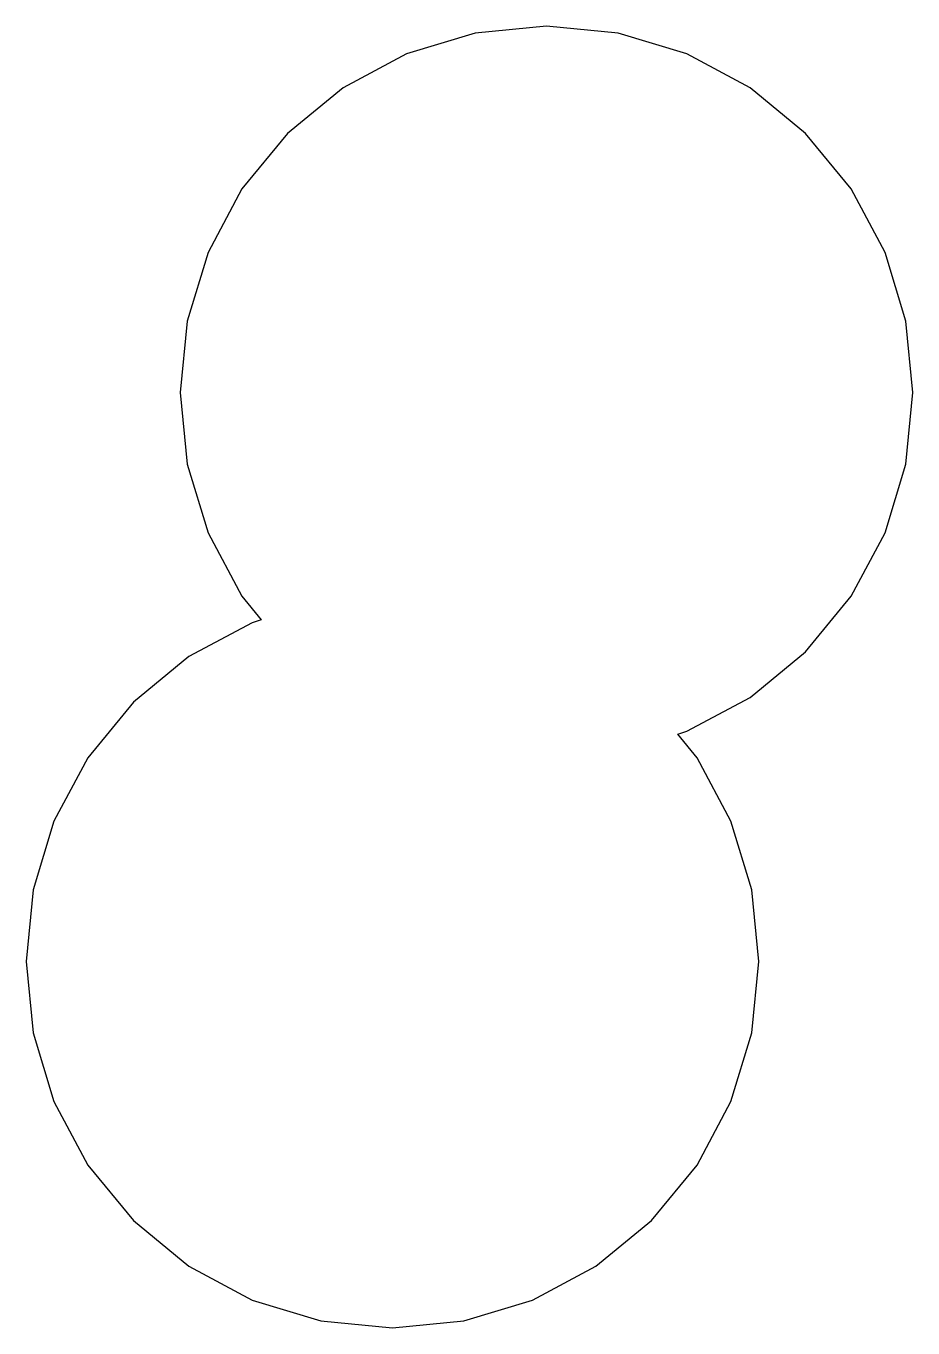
# Model space of a CAD drawing. Header units: metres. Extents: x -3.5 to 5, y -3.5 to 8.9.
import ezdxf

# ---------------------------------------------------------------- set-up
doc = ezdxf.new("R2010")
doc.units = ezdxf.units.M

msp = doc.modelspace()

# ---------------------------------------------------------------- linework, layer by layer
for p, q in [((0.789566, 8.8631), (0.132996, 8.66393)), ((1.47238, 8.93036), (0.789566, 8.8631)), ((2.1552, 8.8631), (1.47238, 8.93036)), ((2.81178, 8.66393), (2.1552, 8.8631)), ((0.132996, 8.66393), (-0.472092, 8.3405)), ((3.41689, 8.3405), (2.81178, 8.66393)), ((-0.472092, 8.3405), (-1.00247, 7.90523)), ((3.94727, 7.90523), (3.41689, 8.3405)), ((-1.00247, 7.90523), (-1.43774, 7.37485)), ((4.38254, 7.37485), (3.94727, 7.90523)), ((-1.43774, 7.37485), (-1.76117, 6.76974)), ((4.70596, 6.76974), (4.38254, 7.37485)), ((-1.76117, 6.76974), (-1.96034, 6.11317)), ((4.90514, 6.11317), (4.70596, 6.76974)), ((-1.96034, 6.11317), (-2.0276, 5.43036)), ((4.97238, 5.43036), (4.90514, 6.11317)), ((-2.0276, 5.43036), (-1.96034, 4.74753)), ((4.90514, 4.74753), (4.97238, 5.43036)), ((-1.96034, 4.74753), (-1.76117, 4.09096)), ((4.70596, 4.09096), (4.90514, 4.74753)), ((-1.76117, 4.09096), (-1.43774, 3.48586)), ((4.38254, 3.48586), (4.70596, 4.09096)), ((-1.43774, 3.48586), (-1.25237, 3.25996)), ((3.94727, 2.95547), (4.38254, 3.48586)), ((-1.33939, 3.23357), (-1.94449, 2.91014)), ((-1.25237, 3.25996), (-1.33939, 3.23357)), ((-1.94449, 2.91014), (-2.47487, 2.47487)), ((3.41689, 2.5202), (3.94727, 2.95547)), ((2.81178, 2.19678), (3.41689, 2.5202)), ((-2.47487, 2.47487), (-2.91014, 1.94449)), ((2.72476, 2.17038), (2.81178, 2.19678)), ((2.91014, 1.94449), (2.72476, 2.17038)), ((-2.91014, 1.94449), (-3.23357, 1.33939)), ((3.23357, 1.33939), (2.91014, 1.94449)), ((-3.23357, 1.33939), (-3.43274, 0.682816)), ((3.43274, 0.682816), (3.23357, 1.33939)), ((-3.43274, 0.682816), (-3.5, 0)), ((3.5, 0), (3.43274, 0.682816)), ((-3.5, 0), (-3.43274, -0.682816)), ((3.43274, -0.682816), (3.5, 0)), ((-3.43274, -0.682816), (-3.23357, -1.33939)), ((3.23357, -1.33939), (3.43274, -0.682816)), ((-3.23357, -1.33939), (-2.91014, -1.94449)), ((2.91014, -1.94449), (3.23357, -1.33939)), ((-2.91014, -1.94449), (-2.47487, -2.47487)), ((2.47487, -2.47487), (2.91014, -1.94449)), ((-2.47487, -2.47487), (-1.94449, -2.91014)), ((1.94449, -2.91014), (2.47487, -2.47487)), ((-1.94449, -2.91014), (-1.33939, -3.23357)), ((1.33939, -3.23357), (1.94449, -2.91014)), ((-1.33939, -3.23357), (-0.682816, -3.43274)), ((0.682816, -3.43274), (1.33939, -3.23357)), ((-0.682816, -3.43274), (0, -3.5)), ((0, -3.5), (0.682816, -3.43274))]:
    msp.add_line(p, q)

doc.saveas('drawing.dxf')
